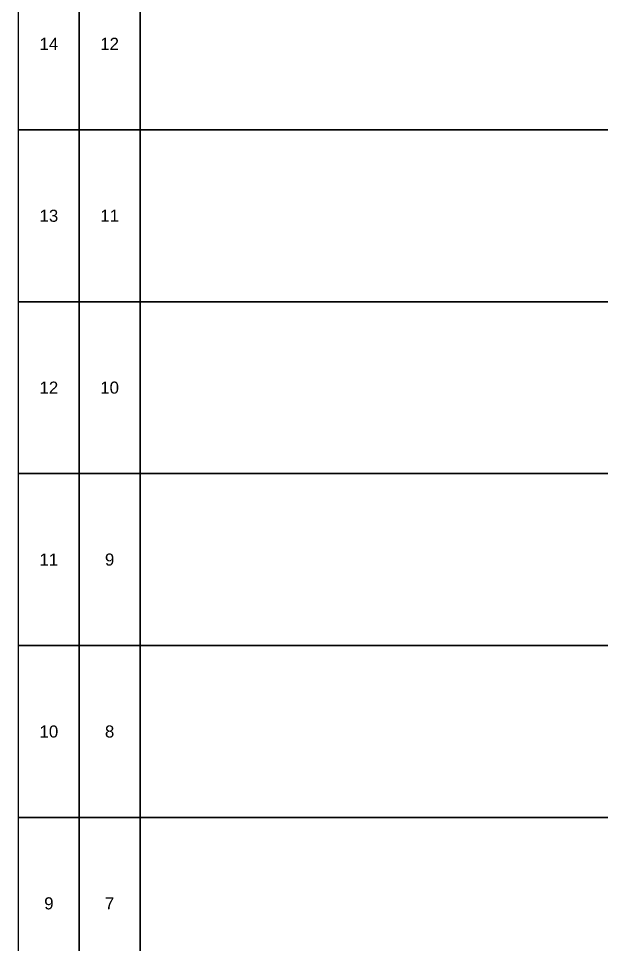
# Model space of a CAD drawing. Header units: metres. Extents: x -3 to 1679, y -2 to 592.
# Drawn here: x 603.7 to 667, y 402.3 to 502.7 of the extents above; entities that cross this region are included whole.
import ezdxf
from ezdxf.enums import TextEntityAlignment as Align

# ---------------------------------------------------------------- set-up
doc = ezdxf.new("R2010")
doc.units = ezdxf.units.M
doc.styles.add('ARIAL', font='arial.ttf')

msp = doc.modelspace()

# ---------------------------------------------------------------- linework, layer by layer
for points in [[(603.73, 509.27), (610.32, 509.27), (610.32, 490.63), (603.73, 490.63)], [(610.32, 509.27), (616.91, 509.27), (616.91, 490.63), (610.32, 490.63)], [(616.91, 509.27), (710.46, 509.27), (710.46, 490.63), (616.91, 490.63)], [(603.73, 490.63), (610.32, 490.63), (610.32, 471.98), (603.73, 471.98)], [(610.32, 490.63), (616.91, 490.63), (616.91, 471.98), (610.32, 471.98)], [(616.91, 490.63), (710.46, 490.63), (710.46, 471.98), (616.91, 471.98)], [(603.73, 471.98), (610.32, 471.98), (610.32, 453.33), (603.73, 453.33)], [(610.32, 471.98), (616.91, 471.98), (616.91, 453.33), (610.32, 453.33)], [(616.91, 471.98), (710.46, 471.98), (710.46, 453.33), (616.91, 453.33)], [(603.73, 453.33), (610.32, 453.33), (610.32, 434.69), (603.73, 434.69)], [(610.32, 453.33), (616.91, 453.33), (616.91, 434.69), (610.32, 434.69)], [(616.91, 453.33), (710.46, 453.33), (710.46, 434.69), (616.91, 434.69)], [(603.73, 434.69), (610.32, 434.69), (610.32, 416.04), (603.73, 416.04)], [(610.32, 434.69), (616.91, 434.69), (616.91, 416.04), (610.32, 416.04)], [(616.91, 434.69), (710.46, 434.69), (710.46, 416.04), (616.91, 416.04)], [(603.73, 416.04), (610.32, 416.04), (610.32, 397.39), (603.73, 397.39)], [(610.32, 416.04), (616.91, 416.04), (616.91, 397.39), (610.32, 397.39)], [(616.91, 416.04), (710.46, 416.04), (710.46, 397.39), (616.91, 397.39)]]:
    msp.add_lwpolyline(points, close=True)

# ---------------------------------------------------------------- texts
at = {"style": 'ARIAL', "flags": 12}
for tag, text, p in [('14', 'XX', (607.02, 499.95)), ('12', '7', (613.61, 499.95)), ('13', 'XX', (607.02, 481.3)), ('11', '7', (613.61, 481.3)), ('12', 'XX', (607.02, 462.66)), ('10', '7', (613.61, 462.66)), ('11', 'XX', (607.02, 444.01)), ('9', '7', (613.61, 444.01)), ('10', 'XX', (607.02, 425.36)), ('8', '7', (613.61, 425.36)), ('9', 'XX', (607.02, 406.72)), ('7', '7', (613.61, 406.72))]:
    msp.add_attdef(tag, text=text, height=1.31, dxfattribs=at).set_placement(p, align=Align.MIDDLE_CENTER)

doc.saveas('drawing.dxf')
